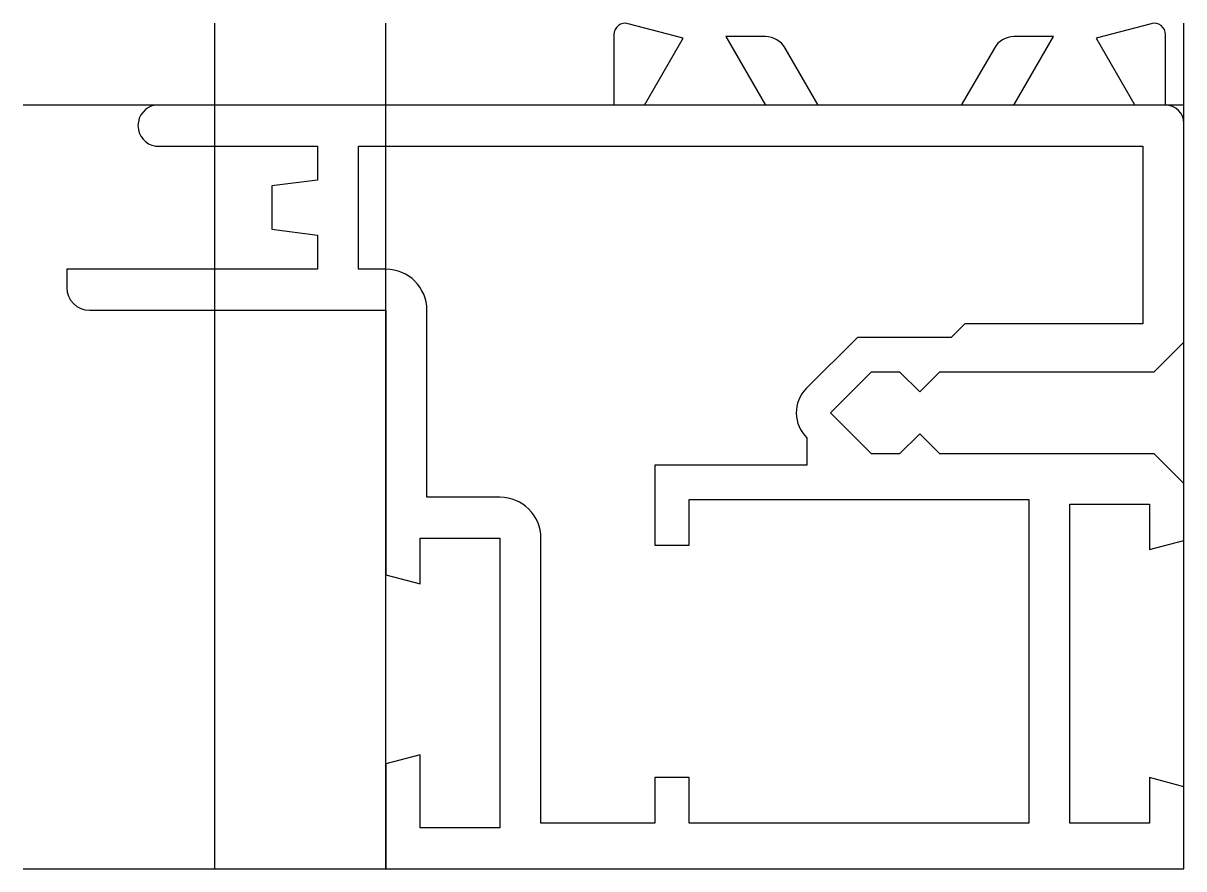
# Model space of a CAD drawing. Extents: x -50.9 to 0, y 0 to 37.1.
import ezdxf

# ---------------------------------------------------------------- set-up
doc = ezdxf.new("R2010")
doc.units = 0
doc.layers.get('0').update_dxf_attribs({"linetype": 'CONTINUOUS'})

msp = doc.modelspace()

# ---------------------------------------------------------------- linework, layer by layer
at = {"linetype": 'CONTINUOUS'}
for p, q in [((-42.5, 0), (-42.5, 37.09)), ((-35, 0), (-35, 37.09)), ((-21.96, 36.43), (-24.37, 37.07)), ((-1.43, 37.07), (-3.84, 36.43)), ((0, 0), (0, 37.09)), ((-25, 36.59), (-25, 33.5)), ((-23.65, 33.5), (-21.96, 36.43)), ((-18.35, 36.5), (-20.09, 36.5)), ((-20.09, 36.5), (-18.35, 33.5)), ((-7.45, 33.5), (-5.71, 36.5)), ((-5.71, 36.5), (-7.45, 36.5)), ((-3.84, 36.43), (-2.15, 33.5)), ((-0.8, 33.5), (-0.8, 36.59)), ((-16.04, 33.5), (-17.49, 36)), ((-8.31, 36), (-9.76, 33.5)), ((0, 33.5), (-50.91, 33.5)), ((-25, 33.5), (-45.1, 33.5)), ((-18.35, 33.5), (-23.65, 33.5)), ((-9.76, 33.5), (-16.04, 33.5)), ((-2.15, 33.5), (-7.45, 33.5)), ((0, 23.1), (0, 32.7)), ((-45.1, 31.7), (-38, 31.7)), ((-38, 31.7), (-38, 30.2)), ((-36.2, 26.3), (-36.2, 31.7)), ((-36.2, 31.7), (-1.8, 31.7)), ((-1.8, 31.7), (-1.8, 23.9)), ((-38, 30.2), (-40, 29.95)), ((-40, 29.95), (-40, 28.05)), ((-40, 28.05), (-38, 27.8)), ((-38, 27.8), (-38, 26.3)), ((-47.8, 26.3), (-49, 26.3)), ((-49, 26.3), (-49, 25.5)), ((-38, 26.3), (-47.8, 26.3)), ((-35, 26.3), (-36.2, 26.3)), ((-48, 24.5), (-35, 24.5)), ((-35, 24.5), (-35, 12.9)), ((-33.2, 16.3), (-33.2, 24.5)), ((-9.61, 23.9), (-10.21, 23.3)), ((-1.8, 23.9), (-9.61, 23.9)), ((-14.32, 23.3), (-16.56, 21.06)), ((-10.21, 23.3), (-14.32, 23.3)), ((-1.3, 21.8), (0, 23.1)), ((-15.5, 20), (-13.7, 21.8)), ((-13.7, 21.8), (-12.47, 21.8)), ((-12.47, 21.8), (-11.58, 20.92)), ((-11.58, 20.92), (-10.7, 21.8)), ((-10.7, 21.8), (-1.3, 21.8)), ((-13.7, 18.2), (-15.5, 20)), ((-16.53, 18.91), (-16.53, 17.7)), ((-11.58, 19.08), (-12.47, 18.2)), ((-10.7, 18.2), (-11.58, 19.08)), ((-12.47, 18.2), (-13.7, 18.2)), ((-1.3, 18.2), (-10.7, 18.2)), ((0, 16.9), (-1.3, 18.2)), ((-16.53, 17.7), (-23.2, 17.7)), ((-23.2, 17.7), (-23.2, 14.2)), ((0, 14.4), (0, 16.9)), ((-30, 16.3), (-33.2, 16.3)), ((-21.7, 14.2), (-21.7, 16.2)), ((-21.7, 16.2), (-6.8, 16.2)), ((-6.8, 16.2), (-6.8, 2)), ((-5, 2), (-5, 16)), ((-5, 16), (-1.5, 16)), ((-1.5, 16), (-1.5, 14)), ((-33.5, 12.5), (-33.5, 14.5)), ((-33.5, 14.5), (-30, 14.5)), ((-30, 14.5), (-30, 1.8)), ((-28.2, 2), (-28.2, 14.5)), ((-1.5, 14), (0, 14.4)), ((-23.2, 14.2), (-21.7, 14.2)), ((-35, 12.9), (-33.5, 12.5)), ((-33.5, 5), (-35, 4.6)), ((-35, 4.6), (-35, 0)), ((-33.5, 1.8), (-33.5, 5)), ((-21.7, 4), (-23.2, 4)), ((-23.2, 4), (-23.2, 2)), ((-21.7, 2), (-21.7, 4)), ((0, 3.6), (-1.5, 4)), ((-1.5, 4), (-1.5, 2)), ((0, 0), (0, 3.6)), ((-30, 1.8), (-33.5, 1.8)), ((-23.2, 2), (-28.2, 2)), ((-6.8, 2), (-21.7, 2)), ((-1.5, 2), (-5, 2)), ((-50.91, 0), (0, 0)), ((-35, 0), (0, 0))]:
    msp.add_line(p, q, dxfattribs=at)
for centre, radius, start, end in [((-24.5, 36.587), 0.5, 74.929, 179.6789), ((-1.3, 36.587), 0.5, 0.3211, 105.071), ((-18.356, 35.5), 1, 29.9988, 89.6542), ((-7.444, 35.5), 1, 90.3458, 150.0012), ((-44.965, 32.6), 0.91, 98.5019, 261.4981), ((-0.8, 32.7), 0.8, 0, 90), ((-35, 24.5), 1.8, 0, 90), ((-48, 25.5), 1, 180, 270), ((-15.499, 20), 1.5, 135.0137, 226.5851), ((-30, 14.5), 1.8, 0, 90)]:
    msp.add_arc(centre, radius, start, end, dxfattribs=at)

doc.saveas('drawing.dxf')
